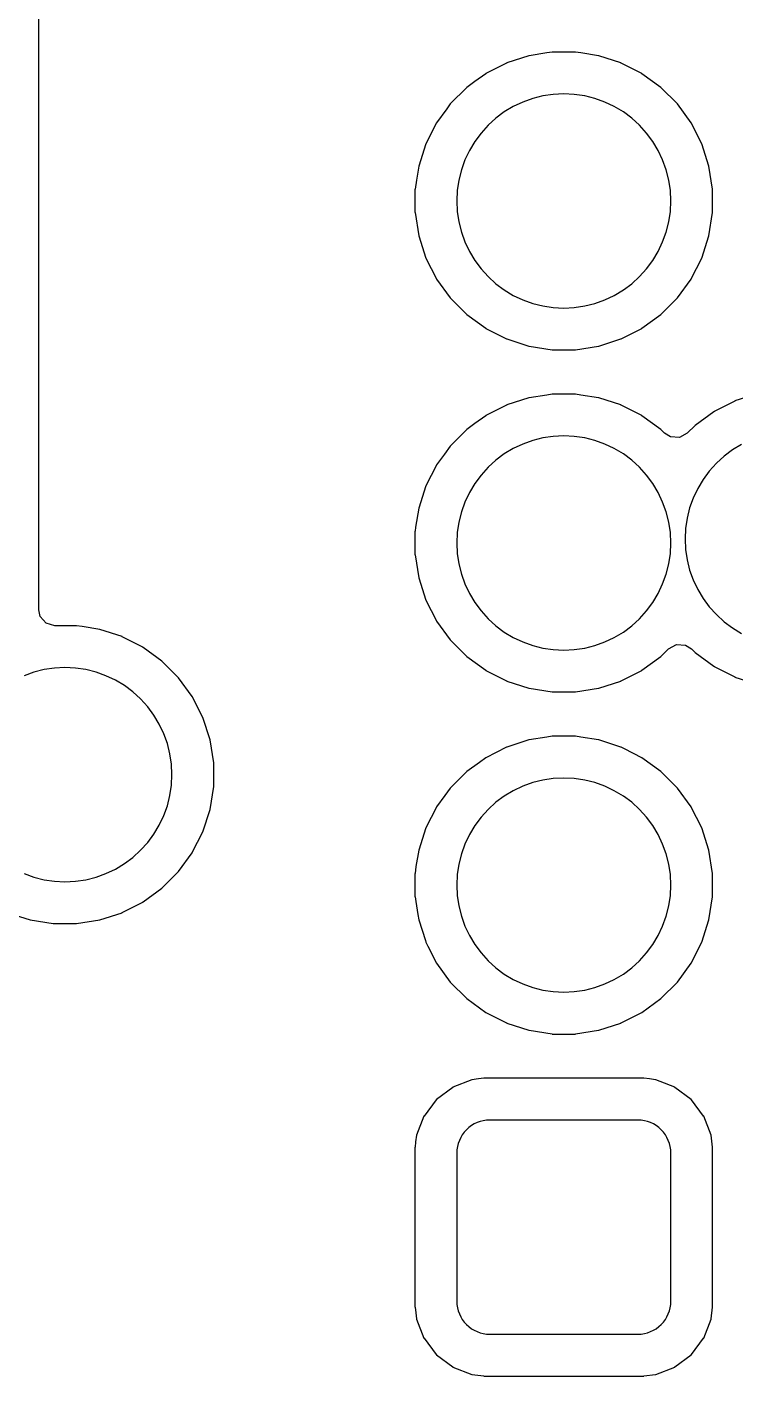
# Model space of a CAD drawing. Header units: metres. Extents: x 92.3 to 181.5, y -134.8 to -50.6.
# Drawn here: x 154.87 to 160.13, y -89.47 to -79.45 of the extents above; entities that cross this region are included whole.
import ezdxf

# ---------------------------------------------------------------- set-up
doc = ezdxf.new("R2010")
doc.units = ezdxf.units.M

msp = doc.modelspace()

# ---------------------------------------------------------------- linework, layer by layer
for points in [[(154.726, -86.025), (154.891, -86.078), (154.891, -86.078), (154.891, -86.078), (154.891, -86.078), (154.891, -86.078), (154.891, -86.078), (154.891, -86.078), (154.891, -86.078), (154.891, -86.078), (154.892, -86.078), (155.063, -86.105), (155.063, -86.105), (155.063, -86.105), (155.063, -86.106), (155.063, -86.106), (155.063, -86.106), (155.063, -86.106), (155.063, -86.106), (155.063, -86.106), (155.063, -86.106), (155.237, -86.106), (155.237, -86.106), (155.237, -86.106), (155.237, -86.106), (155.237, -86.106), (155.237, -86.106), (155.237, -86.106), (155.237, -86.105), (155.237, -86.105), (155.237, -86.105), (155.408, -86.078), (155.409, -86.078), (155.409, -86.078), (155.409, -86.078), (155.409, -86.078), (155.409, -86.078), (155.409, -86.078), (155.409, -86.078), (155.409, -86.078), (155.409, -86.078), (155.574, -86.025), (155.574, -86.025), (155.574, -86.025), (155.574, -86.025), (155.574, -86.024), (155.574, -86.024), (155.574, -86.024), (155.575, -86.024), (155.575, -86.024), (155.575, -86.024), (155.729, -85.946), (155.729, -85.946), (155.729, -85.946), (155.729, -85.946), (155.729, -85.945), (155.729, -85.945), (155.729, -85.945), (155.73, -85.945), (155.73, -85.945), (155.73, -85.945), (155.87, -85.843), (155.87, -85.843), (155.87, -85.843), (155.87, -85.843), (155.87, -85.843), (155.87, -85.843), (155.87, -85.843), (155.87, -85.843), (155.87, -85.843), (155.87, -85.843), (155.976, -85.737), (155.993, -85.72), (155.993, -85.72), (155.993, -85.72), (155.993, -85.72), (155.993, -85.72), (155.993, -85.72), (155.993, -85.72), (155.993, -85.72), (155.993, -85.72), (155.993, -85.72), (156.095, -85.58), (156.095, -85.58), (156.095, -85.58), (156.095, -85.579), (156.095, -85.579), (156.095, -85.579), (156.096, -85.579), (156.096, -85.579), (156.096, -85.579), (156.096, -85.579), (156.174, -85.425), (156.174, -85.425), (156.174, -85.425), (156.174, -85.424), (156.174, -85.424), (156.174, -85.424), (156.175, -85.424), (156.175, -85.424), (156.175, -85.424), (156.175, -85.424), (156.228, -85.259), (156.228, -85.259), (156.228, -85.259), (156.228, -85.259), (156.228, -85.259), (156.228, -85.259), (156.228, -85.259), (156.228, -85.259), (156.228, -85.259), (156.228, -85.258), (156.255, -85.087), (156.255, -85.087), (156.255, -85.087), (156.255, -85.087), (156.255, -85.087), (156.255, -85.087), (156.255, -85.087), (156.255, -85.087), (156.255, -85.087), (156.255, -85.087), (156.255, -84.913), (156.255, -84.913), (156.255, -84.913), (156.255, -84.913), (156.255, -84.913), (156.255, -84.913), (156.255, -84.913), (156.255, -84.913), (156.255, -84.913), (156.255, -84.913), (156.228, -84.742), (156.228, -84.741), (156.228, -84.741), (156.228, -84.741), (156.228, -84.741), (156.228, -84.741), (156.228, -84.741), (156.228, -84.741), (156.228, -84.741), (156.228, -84.741), (156.175, -84.576), (156.175, -84.576), (156.175, -84.576), (156.175, -84.576), (156.174, -84.576), (156.174, -84.576), (156.174, -84.576), (156.174, -84.575), (156.174, -84.575), (156.174, -84.575), (156.096, -84.421), (156.096, -84.421), (156.096, -84.421), (156.096, -84.421), (156.095, -84.421), (156.095, -84.421), (156.095, -84.421), (156.095, -84.42), (156.095, -84.42), (156.095, -84.42), (155.993, -84.28), (155.993, -84.28), (155.993, -84.28), (155.993, -84.28), (155.993, -84.28), (155.993, -84.28), (155.993, -84.28), (155.993, -84.28), (155.993, -84.28), (155.993, -84.28), (155.87, -84.157), (155.87, -84.157), (155.87, -84.157), (155.87, -84.157), (155.87, -84.157), (155.87, -84.157), (155.87, -84.157), (155.87, -84.157), (155.87, -84.157), (155.87, -84.157), (155.73, -84.055), (155.73, -84.055), (155.73, -84.055), (155.729, -84.055), (155.729, -84.055), (155.729, -84.055), (155.729, -84.054), (155.729, -84.054), (155.729, -84.054), (155.729, -84.054), (155.575, -83.976), (155.575, -83.976), (155.575, -83.976), (155.574, -83.976), (155.574, -83.976), (155.574, -83.976), (155.574, -83.975), (155.574, -83.975), (155.574, -83.975), (155.574, -83.975), (155.409, -83.922), (155.409, -83.922), (155.409, -83.922), (155.409, -83.922), (155.409, -83.922), (155.409, -83.922), (155.409, -83.922), (155.409, -83.922), (155.409, -83.922), (155.408, -83.922), (155.408, -83.922), (155.277, -83.901), (155.237, -83.895), (155.237, -83.895), (155.237, -83.895), (155.237, -83.895), (155.237, -83.895), (155.237, -83.895), (155.237, -83.895), (155.237, -83.895), (155.237, -83.895), (155.237, -83.895), (155.075, -83.895), (155.01, -83.875), (154.966, -83.825), (154.956, -83.775), (154.956, -78.316)], [(157.75, -80.653), (157.75, -80.653), (157.75, -80.653), (157.749, -80.653), (157.749, -80.653), (157.749, -80.653), (157.749, -80.653), (157.749, -80.653), (157.749, -80.653), (157.749, -80.653), (157.749, -80.827), (157.749, -80.827), (157.749, -80.827), (157.749, -80.827), (157.749, -80.827), (157.749, -80.827), (157.749, -80.827), (157.75, -80.827), (157.75, -80.827), (157.75, -80.827), (157.777, -80.998), (157.777, -80.999), (157.777, -80.999), (157.777, -80.999), (157.777, -80.999), (157.777, -80.999), (157.777, -80.999), (157.777, -80.999), (157.777, -80.999), (157.777, -80.999), (157.83, -81.164), (157.83, -81.164), (157.83, -81.164), (157.83, -81.164), (157.831, -81.164), (157.831, -81.164), (157.831, -81.164), (157.831, -81.165), (157.831, -81.165), (157.831, -81.165), (157.909, -81.319), (157.909, -81.319), (157.909, -81.319), (157.909, -81.319), (157.91, -81.319), (157.91, -81.319), (157.91, -81.319), (157.91, -81.32), (157.91, -81.32), (157.91, -81.32), (158.012, -81.46), (158.012, -81.46), (158.012, -81.46), (158.012, -81.46), (158.012, -81.46), (158.012, -81.46), (158.012, -81.46), (158.012, -81.46), (158.012, -81.46), (158.012, -81.46), (158.135, -81.583), (158.135, -81.583), (158.135, -81.583), (158.135, -81.583), (158.135, -81.583), (158.135, -81.583), (158.135, -81.583), (158.135, -81.583), (158.135, -81.583), (158.135, -81.583), (158.275, -81.685), (158.275, -81.685), (158.275, -81.685), (158.276, -81.685), (158.276, -81.685), (158.276, -81.685), (158.276, -81.686), (158.276, -81.686), (158.276, -81.686), (158.276, -81.686), (158.43, -81.764), (158.43, -81.764), (158.43, -81.764), (158.431, -81.764), (158.431, -81.764), (158.431, -81.764), (158.431, -81.765), (158.431, -81.765), (158.431, -81.765), (158.431, -81.765), (158.596, -81.818), (158.596, -81.818), (158.596, -81.818), (158.596, -81.818), (158.596, -81.818), (158.596, -81.818), (158.596, -81.818), (158.596, -81.818), (158.596, -81.818), (158.597, -81.818), (158.768, -81.845), (158.768, -81.845), (158.768, -81.845), (158.768, -81.846), (158.768, -81.846), (158.768, -81.846), (158.768, -81.846), (158.768, -81.846), (158.768, -81.846), (158.768, -81.846), (158.942, -81.846), (158.942, -81.846), (158.942, -81.846), (158.942, -81.846), (158.942, -81.846), (158.942, -81.846), (158.942, -81.846), (158.942, -81.845), (158.942, -81.845), (158.942, -81.845), (159.113, -81.818), (159.114, -81.818), (159.114, -81.818), (159.114, -81.818), (159.114, -81.818), (159.114, -81.818), (159.114, -81.818), (159.114, -81.818), (159.114, -81.818), (159.114, -81.818), (159.279, -81.765), (159.279, -81.765), (159.279, -81.765), (159.279, -81.765), (159.279, -81.764), (159.279, -81.764), (159.279, -81.764), (159.28, -81.764), (159.28, -81.764), (159.28, -81.764), (159.434, -81.686), (159.434, -81.686), (159.434, -81.686), (159.434, -81.686), (159.434, -81.685), (159.434, -81.685), (159.434, -81.685), (159.435, -81.685), (159.435, -81.685), (159.435, -81.685), (159.575, -81.583), (159.575, -81.583), (159.575, -81.583), (159.575, -81.583), (159.575, -81.583), (159.575, -81.583), (159.575, -81.583), (159.575, -81.583), (159.575, -81.583), (159.575, -81.583), (159.698, -81.46), (159.698, -81.46), (159.698, -81.46), (159.698, -81.46), (159.698, -81.46), (159.698, -81.46), (159.698, -81.46), (159.698, -81.46), (159.698, -81.46), (159.698, -81.46), (159.8, -81.32), (159.8, -81.32), (159.8, -81.32), (159.8, -81.319), (159.8, -81.319), (159.8, -81.319), (159.801, -81.319), (159.801, -81.319), (159.801, -81.319), (159.801, -81.319), (159.879, -81.165), (159.879, -81.165), (159.879, -81.165), (159.879, -81.164), (159.879, -81.164), (159.879, -81.164), (159.88, -81.164), (159.88, -81.164), (159.88, -81.164), (159.88, -81.164), (159.933, -80.999), (159.933, -80.999), (159.933, -80.999), (159.933, -80.999), (159.933, -80.999), (159.933, -80.999), (159.933, -80.999), (159.933, -80.999), (159.933, -80.999), (159.933, -80.998), (159.96, -80.827), (159.96, -80.827), (159.96, -80.827), (159.96, -80.827), (159.96, -80.827), (159.96, -80.827), (159.96, -80.827), (159.96, -80.827), (159.96, -80.827), (159.96, -80.827), (159.96, -80.653), (159.96, -80.653), (159.96, -80.653), (159.96, -80.653), (159.96, -80.653), (159.96, -80.653), (159.96, -80.653), (159.96, -80.653), (159.96, -80.653), (159.96, -80.653), (159.933, -80.482), (159.933, -80.481), (159.933, -80.481), (159.933, -80.481), (159.933, -80.481), (159.933, -80.481), (159.933, -80.481), (159.933, -80.481), (159.933, -80.481), (159.933, -80.481), (159.88, -80.316), (159.88, -80.316), (159.88, -80.316), (159.88, -80.316), (159.879, -80.316), (159.879, -80.316), (159.879, -80.316), (159.879, -80.315), (159.879, -80.315), (159.879, -80.315), (159.801, -80.161), (159.801, -80.161), (159.801, -80.161), (159.801, -80.161), (159.8, -80.161), (159.8, -80.161), (159.8, -80.161), (159.8, -80.16), (159.8, -80.16), (159.8, -80.16), (159.698, -80.02), (159.698, -80.02), (159.698, -80.02), (159.698, -80.02), (159.698, -80.02), (159.698, -80.02), (159.698, -80.02), (159.698, -80.02), (159.698, -80.02), (159.698, -80.02), (159.575, -79.897), (159.575, -79.897), (159.575, -79.897), (159.575, -79.897), (159.575, -79.897), (159.575, -79.897), (159.575, -79.897), (159.575, -79.897), (159.575, -79.897), (159.575, -79.897), (159.435, -79.795), (159.435, -79.795), (159.435, -79.795), (159.434, -79.795), (159.434, -79.795), (159.434, -79.795), (159.434, -79.794), (159.434, -79.794), (159.434, -79.794), (159.434, -79.794), (159.28, -79.716), (159.28, -79.716), (159.28, -79.716), (159.279, -79.716), (159.279, -79.716), (159.279, -79.716), (159.279, -79.715), (159.279, -79.715), (159.279, -79.715), (159.279, -79.715), (159.114, -79.662), (159.114, -79.662), (159.114, -79.662), (159.114, -79.662), (159.114, -79.662), (159.114, -79.662), (159.114, -79.662), (159.114, -79.662), (159.114, -79.662), (159.113, -79.662), (159.113, -79.662), (158.982, -79.641), (158.942, -79.635), (158.942, -79.635), (158.942, -79.635), (158.942, -79.635), (158.942, -79.635), (158.942, -79.635), (158.942, -79.635), (158.942, -79.635), (158.942, -79.635), (158.942, -79.635), (158.768, -79.635), (158.768, -79.635), (158.768, -79.635), (158.768, -79.635), (158.768, -79.635), (158.768, -79.635), (158.768, -79.635), (158.768, -79.635), (158.768, -79.635), (158.768, -79.635), (158.728, -79.641), (158.597, -79.662), (158.596, -79.662), (158.596, -79.662), (158.596, -79.662), (158.596, -79.662), (158.596, -79.662), (158.596, -79.662), (158.596, -79.662), (158.596, -79.662), (158.596, -79.662), (158.431, -79.715), (158.431, -79.715), (158.431, -79.715), (158.431, -79.715), (158.431, -79.716), (158.431, -79.716), (158.431, -79.716), (158.43, -79.716), (158.43, -79.716), (158.43, -79.716), (158.276, -79.794), (158.276, -79.794), (158.276, -79.794), (158.276, -79.794), (158.276, -79.795), (158.276, -79.795), (158.276, -79.795), (158.275, -79.795), (158.275, -79.795), (158.275, -79.795), (158.195, -79.853), (158.135, -79.897), (158.135, -79.897), (158.135, -79.897), (158.135, -79.897), (158.135, -79.897), (158.135, -79.897), (158.135, -79.897), (158.135, -79.897), (158.135, -79.897), (158.012, -80.02), (158.012, -80.02), (158.012, -80.02), (158.012, -80.02), (158.012, -80.02), (158.012, -80.02), (158.012, -80.02), (158.012, -80.02), (158.012, -80.02), (158.012, -80.02), (157.986, -80.056), (157.91, -80.16), (157.91, -80.16), (157.91, -80.16), (157.91, -80.161), (157.91, -80.161), (157.91, -80.161), (157.909, -80.161), (157.909, -80.161), (157.909, -80.161), (157.909, -80.161), (157.831, -80.315), (157.831, -80.315), (157.831, -80.315), (157.831, -80.316), (157.831, -80.316), (157.831, -80.316), (157.83, -80.316), (157.83, -80.316), (157.83, -80.316), (157.83, -80.316), (157.777, -80.481), (157.777, -80.481), (157.777, -80.481), (157.777, -80.481), (157.777, -80.481), (157.777, -80.481), (157.777, -80.481), (157.777, -80.481), (157.777, -80.481), (157.777, -80.482), (157.76, -80.585), (157.75, -80.653), (157.75, -80.653)], [(158.551, -81.474), (158.624, -81.501), (158.7, -81.52), (158.777, -81.531), (158.855, -81.535), (158.933, -81.531), (159.01, -81.52), (159.086, -81.501), (159.159, -81.474), (159.23, -81.441), (159.297, -81.401), (159.359, -81.355), (159.417, -81.302), (159.47, -81.244), (159.516, -81.182), (159.556, -81.115), (159.589, -81.044), (159.616, -80.971), (159.635, -80.895), (159.646, -80.818), (159.65, -80.74), (159.646, -80.662), (159.635, -80.585), (159.616, -80.509), (159.589, -80.436), (159.556, -80.365), (159.516, -80.298), (159.47, -80.236), (159.417, -80.178), (159.359, -80.125), (159.297, -80.079), (159.23, -80.039), (159.159, -80.006), (159.086, -79.979), (159.01, -79.96), (158.933, -79.949), (158.855, -79.945), (158.777, -79.949), (158.7, -79.96), (158.624, -79.979), (158.551, -80.006), (158.48, -80.039), (158.413, -80.079), (158.351, -80.125), (158.293, -80.178), (158.24, -80.236), (158.194, -80.298), (158.154, -80.365), (158.121, -80.436), (158.094, -80.509), (158.075, -80.585), (158.064, -80.662), (158.06, -80.74), (158.064, -80.818), (158.075, -80.895), (158.094, -80.971), (158.121, -81.044), (158.154, -81.115), (158.194, -81.182), (158.24, -81.244), (158.293, -81.302), (158.351, -81.355), (158.413, -81.401), (158.48, -81.441), (158.551, -81.474)], [(160.291, -82.172), (160.126, -82.225), (160.126, -82.225), (160.126, -82.225), (160.126, -82.225), (160.126, -82.226), (160.126, -82.226), (160.126, -82.226), (160.125, -82.226), (160.125, -82.226), (160.125, -82.226), (159.971, -82.304), (159.971, -82.304), (159.971, -82.304), (159.971, -82.304), (159.971, -82.305), (159.971, -82.305), (159.971, -82.305), (159.97, -82.305), (159.97, -82.305), (159.97, -82.305), (159.83, -82.407), (159.83, -82.407), (159.83, -82.407), (159.83, -82.407), (159.83, -82.407), (159.83, -82.407), (159.83, -82.407), (159.83, -82.407), (159.83, -82.407), (159.83, -82.407), (159.772, -82.464), (159.713, -82.497), (159.646, -82.492), (159.603, -82.465), (159.575, -82.437), (159.575, -82.437), (159.575, -82.437), (159.575, -82.437), (159.575, -82.437), (159.575, -82.437), (159.575, -82.437), (159.575, -82.437), (159.575, -82.437), (159.575, -82.437), (159.435, -82.335), (159.435, -82.335), (159.435, -82.335), (159.434, -82.335), (159.434, -82.335), (159.434, -82.335), (159.434, -82.334), (159.434, -82.334), (159.434, -82.334), (159.434, -82.334), (159.28, -82.256), (159.28, -82.256), (159.28, -82.256), (159.279, -82.256), (159.279, -82.256), (159.279, -82.256), (159.279, -82.255), (159.279, -82.255), (159.279, -82.255), (159.279, -82.255), (159.114, -82.202), (159.114, -82.202), (159.114, -82.202), (159.114, -82.202), (159.114, -82.202), (159.114, -82.202), (159.114, -82.202), (159.114, -82.202), (159.114, -82.202), (159.113, -82.202), (159.113, -82.202), (158.982, -82.181), (158.942, -82.175), (158.942, -82.175), (158.942, -82.175), (158.942, -82.175), (158.942, -82.175), (158.942, -82.175), (158.942, -82.175), (158.942, -82.175), (158.942, -82.175), (158.942, -82.175), (158.768, -82.175), (158.768, -82.175), (158.768, -82.175), (158.768, -82.175), (158.768, -82.175), (158.768, -82.175), (158.768, -82.175), (158.768, -82.175), (158.768, -82.175), (158.768, -82.175), (158.728, -82.181), (158.597, -82.202), (158.596, -82.202), (158.596, -82.202), (158.596, -82.202), (158.596, -82.202), (158.596, -82.202), (158.596, -82.202), (158.596, -82.202), (158.596, -82.202), (158.596, -82.202), (158.431, -82.255), (158.431, -82.255), (158.431, -82.255), (158.431, -82.255), (158.431, -82.256), (158.431, -82.256), (158.431, -82.256), (158.43, -82.256), (158.43, -82.256), (158.43, -82.256), (158.276, -82.334), (158.276, -82.334), (158.276, -82.334), (158.276, -82.334), (158.276, -82.335), (158.276, -82.335), (158.276, -82.335), (158.275, -82.335), (158.275, -82.335), (158.275, -82.335), (158.195, -82.393), (158.135, -82.437), (158.135, -82.437), (158.135, -82.437), (158.135, -82.437), (158.135, -82.437), (158.135, -82.437), (158.135, -82.437), (158.135, -82.437), (158.135, -82.437), (158.012, -82.56), (158.012, -82.56), (158.012, -82.56), (158.012, -82.56), (158.012, -82.56), (158.012, -82.56), (158.012, -82.56), (158.012, -82.56), (158.012, -82.56), (158.012, -82.56), (157.968, -82.62), (157.91, -82.7), (157.91, -82.7), (157.91, -82.7), (157.91, -82.701), (157.91, -82.701), (157.91, -82.701), (157.909, -82.701), (157.909, -82.701), (157.909, -82.701), (157.909, -82.701), (157.831, -82.855), (157.831, -82.855), (157.831, -82.855), (157.831, -82.856), (157.831, -82.856), (157.831, -82.856), (157.83, -82.856), (157.83, -82.856), (157.83, -82.856), (157.83, -82.856), (157.777, -83.021), (157.777, -83.021), (157.777, -83.021), (157.777, -83.021), (157.777, -83.021), (157.777, -83.021), (157.777, -83.021), (157.777, -83.021), (157.777, -83.021), (157.777, -83.022), (157.754, -83.163), (157.75, -83.193), (157.75, -83.193)], [(158.551, -84.014), (158.624, -84.041), (158.7, -84.06), (158.777, -84.071), (158.855, -84.075), (158.933, -84.071), (159.01, -84.06), (159.086, -84.041), (159.159, -84.014), (159.23, -83.981), (159.297, -83.941), (159.359, -83.895), (159.417, -83.842), (159.47, -83.784), (159.516, -83.722), (159.556, -83.655), (159.589, -83.584), (159.616, -83.511), (159.635, -83.435), (159.646, -83.358), (159.65, -83.28), (159.646, -83.202), (159.635, -83.125), (159.616, -83.049), (159.589, -82.976), (159.556, -82.905), (159.516, -82.838), (159.47, -82.776), (159.417, -82.718), (159.359, -82.665), (159.297, -82.619), (159.23, -82.579), (159.159, -82.546), (159.086, -82.519), (159.01, -82.5), (158.933, -82.489), (158.855, -82.485), (158.777, -82.489), (158.7, -82.5), (158.624, -82.519), (158.551, -82.546), (158.48, -82.579), (158.413, -82.619), (158.351, -82.665), (158.293, -82.718), (158.24, -82.776), (158.194, -82.838), (158.154, -82.905), (158.121, -82.976), (158.094, -83.049), (158.075, -83.125), (158.064, -83.202), (158.06, -83.28), (158.064, -83.358), (158.075, -83.435), (158.094, -83.511), (158.121, -83.584), (158.154, -83.655), (158.194, -83.722), (158.24, -83.784), (158.293, -83.842), (158.351, -83.895), (158.413, -83.941), (158.48, -83.981), (158.551, -84.014)], [(160.175, -82.549), (160.108, -82.589), (160.046, -82.635), (159.988, -82.688), (159.935, -82.746), (159.889, -82.808), (159.849, -82.875), (159.816, -82.946), (159.789, -83.019), (159.77, -83.095), (159.759, -83.172), (159.755, -83.25), (159.759, -83.328), (159.77, -83.405), (159.789, -83.481), (159.816, -83.554), (159.849, -83.625), (159.889, -83.692), (159.935, -83.754), (159.988, -83.812), (160.046, -83.865), (160.108, -83.911), (160.175, -83.951)], [(157.75, -83.193), (157.75, -83.193), (157.75, -83.193), (157.749, -83.193), (157.749, -83.193), (157.749, -83.193), (157.749, -83.193), (157.749, -83.193), (157.749, -83.193), (157.749, -83.193), (157.749, -83.367), (157.749, -83.367), (157.749, -83.367), (157.749, -83.367), (157.749, -83.367), (157.749, -83.367), (157.749, -83.367), (157.75, -83.367), (157.75, -83.367), (157.75, -83.367), (157.777, -83.538), (157.777, -83.539), (157.777, -83.539), (157.777, -83.539), (157.777, -83.539), (157.777, -83.539), (157.777, -83.539), (157.777, -83.539), (157.777, -83.539), (157.777, -83.539), (157.83, -83.704), (157.83, -83.704), (157.83, -83.704), (157.83, -83.704), (157.831, -83.704), (157.831, -83.704), (157.831, -83.704), (157.831, -83.705), (157.831, -83.705), (157.831, -83.705), (157.909, -83.859), (157.909, -83.859), (157.909, -83.859), (157.909, -83.859), (157.91, -83.859), (157.91, -83.859), (157.91, -83.859), (157.91, -83.86), (157.91, -83.86), (157.91, -83.86), (158.012, -84), (158.012, -84), (158.012, -84), (158.012, -84), (158.012, -84), (158.012, -84), (158.012, -84), (158.012, -84), (158.012, -84), (158.012, -84), (158.135, -84.123), (158.135, -84.123), (158.135, -84.123), (158.135, -84.123), (158.135, -84.123), (158.135, -84.123), (158.135, -84.123), (158.135, -84.123), (158.135, -84.123), (158.135, -84.123), (158.275, -84.225), (158.275, -84.225), (158.275, -84.225), (158.276, -84.225), (158.276, -84.225), (158.276, -84.225), (158.276, -84.226), (158.276, -84.226), (158.276, -84.226), (158.276, -84.226), (158.43, -84.304), (158.43, -84.304), (158.43, -84.304), (158.431, -84.304), (158.431, -84.304), (158.431, -84.304), (158.431, -84.305), (158.431, -84.305), (158.431, -84.305), (158.431, -84.305), (158.596, -84.358), (158.596, -84.358), (158.596, -84.358), (158.596, -84.358), (158.596, -84.358), (158.596, -84.358), (158.596, -84.358), (158.596, -84.358), (158.596, -84.358), (158.597, -84.358), (158.768, -84.385), (158.768, -84.385), (158.768, -84.385), (158.768, -84.386), (158.768, -84.386), (158.768, -84.386), (158.768, -84.386), (158.768, -84.386), (158.768, -84.386), (158.768, -84.386), (158.942, -84.386), (158.942, -84.386), (158.942, -84.386), (158.942, -84.386), (158.942, -84.386), (158.942, -84.386), (158.942, -84.386), (158.942, -84.385), (158.942, -84.385), (158.942, -84.385), (159.113, -84.358), (159.114, -84.358), (159.114, -84.358), (159.114, -84.358), (159.114, -84.358), (159.114, -84.358), (159.114, -84.358), (159.114, -84.358), (159.114, -84.358), (159.114, -84.358), (159.279, -84.305), (159.279, -84.305), (159.279, -84.305), (159.279, -84.305), (159.279, -84.304), (159.279, -84.304), (159.279, -84.304), (159.28, -84.304), (159.28, -84.304), (159.28, -84.304), (159.434, -84.226), (159.434, -84.226), (159.434, -84.226), (159.434, -84.226), (159.434, -84.225), (159.434, -84.225), (159.434, -84.225), (159.435, -84.225), (159.435, -84.225), (159.435, -84.225), (159.575, -84.123), (159.575, -84.123), (159.575, -84.123), (159.575, -84.123), (159.575, -84.123), (159.575, -84.123), (159.575, -84.123), (159.575, -84.123), (159.575, -84.123), (159.575, -84.123), (159.633, -84.066), (159.692, -84.033), (159.759, -84.038), (159.802, -84.065), (159.83, -84.093), (159.83, -84.093), (159.83, -84.093), (159.83, -84.093), (159.83, -84.093), (159.83, -84.093), (159.83, -84.093), (159.83, -84.093), (159.83, -84.093), (159.83, -84.093), (159.97, -84.195), (159.97, -84.195), (159.97, -84.195), (159.971, -84.195), (159.971, -84.195), (159.971, -84.195), (159.971, -84.196), (159.971, -84.196), (159.971, -84.196), (159.971, -84.196), (160.125, -84.274), (160.125, -84.274), (160.125, -84.274), (160.126, -84.274), (160.126, -84.274), (160.126, -84.274), (160.126, -84.275), (160.126, -84.275), (160.126, -84.275), (160.126, -84.275), (160.291, -84.328)], [(154.846, -85.734), (154.919, -85.761), (154.995, -85.78), (155.072, -85.791), (155.15, -85.795), (155.228, -85.791), (155.305, -85.78), (155.381, -85.761), (155.454, -85.734), (155.525, -85.701), (155.592, -85.661), (155.654, -85.615), (155.712, -85.562), (155.765, -85.504), (155.811, -85.442), (155.851, -85.375), (155.884, -85.304), (155.911, -85.231), (155.93, -85.155), (155.941, -85.078), (155.945, -85), (155.941, -84.922), (155.93, -84.845), (155.911, -84.769), (155.884, -84.696), (155.851, -84.625), (155.811, -84.558), (155.765, -84.496), (155.712, -84.438), (155.654, -84.385), (155.592, -84.339), (155.525, -84.299), (155.454, -84.266), (155.381, -84.239), (155.305, -84.22), (155.228, -84.209), (155.15, -84.205), (155.072, -84.209), (154.995, -84.22), (154.919, -84.239), (154.846, -84.266)], [(157.75, -85.733), (157.75, -85.733), (157.75, -85.733), (157.749, -85.733), (157.749, -85.733), (157.749, -85.733), (157.749, -85.733), (157.749, -85.733), (157.749, -85.733), (157.749, -85.733), (157.749, -85.907), (157.749, -85.907), (157.749, -85.907), (157.749, -85.907), (157.749, -85.907), (157.749, -85.907), (157.749, -85.907), (157.75, -85.907), (157.75, -85.907), (157.75, -85.907), (157.755, -85.942), (157.77, -86.038), (157.777, -86.078), (157.777, -86.079), (157.777, -86.079), (157.777, -86.079), (157.777, -86.079), (157.777, -86.079), (157.777, -86.079), (157.777, -86.079), (157.777, -86.079), (157.777, -86.079), (157.827, -86.232), (157.83, -86.244), (157.83, -86.244), (157.83, -86.244), (157.83, -86.244), (157.831, -86.244), (157.831, -86.244), (157.831, -86.244), (157.831, -86.245), (157.831, -86.245), (157.831, -86.245), (157.845, -86.273), (157.909, -86.399), (157.909, -86.399), (157.909, -86.399), (157.909, -86.399), (157.91, -86.399), (157.91, -86.399), (157.91, -86.399), (157.91, -86.4), (157.91, -86.4), (157.91, -86.4), (158.012, -86.54), (158.012, -86.54), (158.012, -86.54), (158.012, -86.54), (158.012, -86.54), (158.012, -86.54), (158.012, -86.54), (158.012, -86.54), (158.012, -86.54), (158.012, -86.54), (158.135, -86.663), (158.135, -86.663), (158.135, -86.663), (158.135, -86.663), (158.135, -86.663), (158.135, -86.663), (158.135, -86.663), (158.135, -86.663), (158.135, -86.663), (158.135, -86.663), (158.275, -86.765), (158.275, -86.765), (158.275, -86.765), (158.276, -86.765), (158.276, -86.765), (158.276, -86.765), (158.276, -86.766), (158.276, -86.766), (158.276, -86.766), (158.276, -86.766), (158.43, -86.844), (158.43, -86.844), (158.43, -86.844), (158.431, -86.844), (158.431, -86.844), (158.431, -86.844), (158.431, -86.845), (158.431, -86.845), (158.431, -86.845), (158.431, -86.845), (158.596, -86.898), (158.596, -86.898), (158.596, -86.898), (158.596, -86.898), (158.596, -86.898), (158.596, -86.898), (158.596, -86.898), (158.596, -86.898), (158.596, -86.898), (158.597, -86.898), (158.768, -86.925), (158.768, -86.925), (158.768, -86.925), (158.768, -86.926), (158.768, -86.926), (158.768, -86.926), (158.768, -86.926), (158.768, -86.926), (158.768, -86.926), (158.768, -86.926), (158.942, -86.926), (158.942, -86.926), (158.942, -86.926), (158.942, -86.926), (158.942, -86.926), (158.942, -86.926), (158.942, -86.926), (158.942, -86.925), (158.942, -86.925), (158.942, -86.925), (159.113, -86.898), (159.114, -86.898), (159.114, -86.898), (159.114, -86.898), (159.114, -86.898), (159.114, -86.898), (159.114, -86.898), (159.114, -86.898), (159.114, -86.898), (159.114, -86.898), (159.279, -86.845), (159.279, -86.845), (159.279, -86.845), (159.279, -86.845), (159.279, -86.844), (159.279, -86.844), (159.279, -86.844), (159.28, -86.844), (159.28, -86.844), (159.28, -86.844), (159.434, -86.766), (159.434, -86.766), (159.434, -86.766), (159.434, -86.766), (159.434, -86.765), (159.434, -86.765), (159.434, -86.765), (159.435, -86.765), (159.435, -86.765), (159.435, -86.765), (159.575, -86.663), (159.575, -86.663), (159.575, -86.663), (159.575, -86.663), (159.575, -86.663), (159.575, -86.663), (159.575, -86.663), (159.575, -86.663), (159.575, -86.663), (159.575, -86.663), (159.698, -86.54), (159.698, -86.54), (159.698, -86.54), (159.698, -86.54), (159.698, -86.54), (159.698, -86.54), (159.698, -86.54), (159.698, -86.54), (159.698, -86.54), (159.698, -86.54), (159.8, -86.4), (159.8, -86.4), (159.8, -86.4), (159.8, -86.399), (159.8, -86.399), (159.8, -86.399), (159.801, -86.399), (159.801, -86.399), (159.801, -86.399), (159.801, -86.399), (159.879, -86.245), (159.879, -86.245), (159.879, -86.245), (159.879, -86.244), (159.879, -86.244), (159.879, -86.244), (159.88, -86.244), (159.88, -86.244), (159.88, -86.244), (159.88, -86.244), (159.933, -86.079), (159.933, -86.079), (159.933, -86.079), (159.933, -86.079), (159.933, -86.079), (159.933, -86.079), (159.933, -86.079), (159.933, -86.079), (159.933, -86.079), (159.933, -86.078), (159.96, -85.907), (159.96, -85.907), (159.96, -85.907), (159.96, -85.907), (159.96, -85.907), (159.96, -85.907), (159.96, -85.907), (159.96, -85.907), (159.96, -85.907), (159.96, -85.907), (159.96, -85.733), (159.96, -85.733), (159.96, -85.733), (159.96, -85.733), (159.96, -85.733), (159.96, -85.733), (159.96, -85.733), (159.96, -85.733), (159.96, -85.733), (159.96, -85.733), (159.933, -85.562), (159.933, -85.561), (159.933, -85.561), (159.933, -85.561), (159.933, -85.561), (159.933, -85.561), (159.933, -85.561), (159.933, -85.561), (159.933, -85.561), (159.933, -85.561), (159.88, -85.396), (159.88, -85.396), (159.88, -85.396), (159.88, -85.396), (159.879, -85.396), (159.879, -85.396), (159.879, -85.396), (159.879, -85.395), (159.879, -85.395), (159.879, -85.395), (159.801, -85.241), (159.801, -85.241), (159.801, -85.241), (159.801, -85.241), (159.8, -85.241), (159.8, -85.241), (159.8, -85.241), (159.8, -85.24), (159.8, -85.24), (159.8, -85.24), (159.698, -85.1), (159.698, -85.1), (159.698, -85.1), (159.698, -85.1), (159.698, -85.1), (159.698, -85.1), (159.698, -85.1), (159.698, -85.1), (159.698, -85.1), (159.698, -85.1), (159.575, -84.977), (159.575, -84.977), (159.575, -84.977), (159.575, -84.977), (159.575, -84.977), (159.575, -84.977), (159.575, -84.977), (159.575, -84.977), (159.575, -84.977), (159.575, -84.977), (159.435, -84.875), (159.435, -84.875), (159.435, -84.875), (159.434, -84.875), (159.434, -84.875), (159.434, -84.875), (159.434, -84.874), (159.434, -84.874), (159.434, -84.874), (159.434, -84.874), (159.306, -84.809), (159.28, -84.796), (159.28, -84.796), (159.28, -84.796), (159.279, -84.796), (159.279, -84.796), (159.279, -84.796), (159.279, -84.795), (159.279, -84.795), (159.279, -84.795), (159.279, -84.795), (159.114, -84.742), (159.114, -84.742), (159.114, -84.742), (159.114, -84.742), (159.114, -84.742), (159.114, -84.742), (159.114, -84.742), (159.114, -84.742), (159.114, -84.742), (159.113, -84.742), (159.113, -84.742), (158.982, -84.721), (158.942, -84.715), (158.942, -84.715), (158.942, -84.715), (158.942, -84.715), (158.942, -84.715), (158.942, -84.715), (158.942, -84.715), (158.942, -84.715), (158.942, -84.715), (158.942, -84.715), (158.768, -84.715), (158.768, -84.715), (158.768, -84.715), (158.768, -84.715), (158.768, -84.715), (158.768, -84.715), (158.768, -84.715), (158.768, -84.715), (158.768, -84.715), (158.768, -84.715), (158.728, -84.721), (158.597, -84.742), (158.596, -84.742), (158.596, -84.742), (158.596, -84.742), (158.596, -84.742), (158.596, -84.742), (158.596, -84.742), (158.596, -84.742), (158.596, -84.742), (158.596, -84.742), (158.431, -84.795), (158.431, -84.795), (158.431, -84.795), (158.431, -84.795), (158.431, -84.796), (158.431, -84.796), (158.431, -84.796), (158.43, -84.796), (158.43, -84.796), (158.43, -84.796), (158.276, -84.874), (158.276, -84.874), (158.276, -84.874), (158.276, -84.874), (158.276, -84.875), (158.276, -84.875), (158.276, -84.875), (158.275, -84.875), (158.275, -84.875), (158.275, -84.875), (158.228, -84.909), (158.135, -84.977), (158.135, -84.977), (158.135, -84.977), (158.135, -84.977), (158.135, -84.977), (158.135, -84.977), (158.135, -84.977), (158.135, -84.977), (158.135, -84.977), (158.012, -85.1), (158.012, -85.1), (158.012, -85.1), (158.012, -85.1), (158.012, -85.1), (158.012, -85.1), (158.012, -85.1), (158.012, -85.1), (158.012, -85.1), (158.012, -85.1), (157.972, -85.155), (157.91, -85.24), (157.91, -85.24), (157.91, -85.24), (157.91, -85.241), (157.91, -85.241), (157.91, -85.241), (157.909, -85.241), (157.909, -85.241), (157.909, -85.241), (157.909, -85.241), (157.831, -85.395), (157.831, -85.395), (157.831, -85.395), (157.831, -85.396), (157.831, -85.396), (157.831, -85.396), (157.83, -85.396), (157.83, -85.396), (157.83, -85.396), (157.83, -85.396), (157.777, -85.561), (157.777, -85.561), (157.777, -85.561), (157.777, -85.561), (157.777, -85.561), (157.777, -85.561), (157.777, -85.561), (157.777, -85.561), (157.777, -85.561), (157.777, -85.562), (157.757, -85.683), (157.75, -85.733), (157.75, -85.733)], [(158.551, -86.554), (158.624, -86.581), (158.7, -86.6), (158.777, -86.611), (158.855, -86.615), (158.933, -86.611), (159.01, -86.6), (159.086, -86.581), (159.159, -86.554), (159.23, -86.521), (159.297, -86.481), (159.359, -86.435), (159.417, -86.382), (159.47, -86.324), (159.516, -86.262), (159.556, -86.195), (159.589, -86.124), (159.616, -86.051), (159.635, -85.975), (159.646, -85.898), (159.65, -85.82), (159.646, -85.742), (159.635, -85.665), (159.616, -85.589), (159.589, -85.516), (159.556, -85.445), (159.516, -85.378), (159.47, -85.316), (159.417, -85.258), (159.359, -85.205), (159.297, -85.159), (159.23, -85.119), (159.159, -85.086), (159.086, -85.059), (159.01, -85.04), (158.933, -85.029), (158.855, -85.025), (158.777, -85.029), (158.7, -85.04), (158.624, -85.059), (158.551, -85.086), (158.48, -85.119), (158.413, -85.159), (158.351, -85.205), (158.293, -85.258), (158.24, -85.316), (158.194, -85.378), (158.154, -85.445), (158.121, -85.516), (158.094, -85.589), (158.075, -85.665), (158.064, -85.742), (158.06, -85.82), (158.064, -85.898), (158.075, -85.975), (158.094, -86.051), (158.121, -86.124), (158.154, -86.195), (158.194, -86.262), (158.24, -86.324), (158.293, -86.382), (158.351, -86.435), (158.413, -86.481), (158.48, -86.521), (158.551, -86.554)], [(157.749, -87.766), (157.749, -87.766), (157.749, -87.767), (157.749, -87.767), (157.749, -87.767), (157.749, -87.767), (157.749, -88.953), (157.749, -88.953), (157.749, -88.953), (157.749, -88.953), (157.749, -88.954), (157.749, -88.954), (157.75, -88.954), (157.755, -88.996), (157.76, -89.042), (157.76, -89.042), (157.76, -89.042), (157.76, -89.042), (157.76, -89.043), (157.76, -89.043), (157.76, -89.043), (157.76, -89.043), (157.76, -89.043), (157.76, -89.043), (157.76, -89.043), (157.76, -89.043), (157.76, -89.043), (157.76, -89.043), (157.76, -89.043), (157.816, -89.184), (157.816, -89.184), (157.816, -89.184), (157.816, -89.184), (157.816, -89.185), (157.816, -89.185), (157.816, -89.185), (157.816, -89.185), (157.816, -89.185), (157.816, -89.185), (157.816, -89.185), (157.816, -89.185), (157.817, -89.185), (157.817, -89.185), (157.817, -89.185), (157.908, -89.306), (157.908, -89.306), (157.908, -89.306), (157.908, -89.306), (157.908, -89.306), (157.908, -89.306), (157.908, -89.306), (157.909, -89.306), (157.909, -89.307), (157.909, -89.307), (157.909, -89.307), (157.909, -89.307), (157.909, -89.307), (157.909, -89.307), (157.909, -89.307), (158.03, -89.398), (158.03, -89.398), (158.03, -89.398), (158.03, -89.399), (158.03, -89.399), (158.03, -89.399), (158.03, -89.399), (158.03, -89.399), (158.03, -89.399), (158.03, -89.399), (158.03, -89.399), (158.031, -89.399), (158.031, -89.399), (158.031, -89.399), (158.031, -89.399), (158.031, -89.399), (158.172, -89.455), (158.172, -89.455), (158.172, -89.455), (158.172, -89.455), (158.172, -89.455), (158.172, -89.455), (158.172, -89.455), (158.172, -89.455), (158.172, -89.455), (158.172, -89.455), (158.172, -89.455), (158.173, -89.455), (158.173, -89.455), (158.173, -89.455), (158.173, -89.455), (158.261, -89.465), (158.261, -89.465), (158.261, -89.465), (158.262, -89.466), (158.262, -89.466), (158.262, -89.466), (158.262, -89.466), (159.448, -89.466), (159.448, -89.466), (159.448, -89.466), (159.448, -89.466), (159.449, -89.465), (159.449, -89.465), (159.449, -89.465), (159.537, -89.455), (159.537, -89.455), (159.537, -89.455), (159.537, -89.455), (159.538, -89.455), (159.538, -89.455), (159.538, -89.455), (159.538, -89.455), (159.538, -89.455), (159.538, -89.455), (159.538, -89.455), (159.538, -89.455), (159.538, -89.455), (159.538, -89.455), (159.538, -89.455), (159.679, -89.399), (159.679, -89.399), (159.679, -89.399), (159.679, -89.399), (159.68, -89.399), (159.68, -89.399), (159.68, -89.399), (159.68, -89.399), (159.68, -89.399), (159.68, -89.399), (159.68, -89.399), (159.68, -89.399), (159.68, -89.398), (159.68, -89.398), (159.68, -89.398), (159.801, -89.307), (159.801, -89.307), (159.801, -89.307), (159.801, -89.307), (159.801, -89.307), (159.801, -89.307), (159.801, -89.307), (159.801, -89.306), (159.802, -89.306), (159.802, -89.306), (159.802, -89.306), (159.802, -89.306), (159.802, -89.306), (159.802, -89.306), (159.802, -89.306), (159.893, -89.185), (159.893, -89.185), (159.893, -89.185), (159.894, -89.185), (159.894, -89.185), (159.894, -89.185), (159.894, -89.185), (159.894, -89.185), (159.894, -89.185), (159.894, -89.185), (159.894, -89.185), (159.894, -89.184), (159.894, -89.184), (159.894, -89.184), (159.894, -89.184), (159.95, -89.043), (159.95, -89.043), (159.95, -89.043), (159.95, -89.043), (159.95, -89.043), (159.95, -89.043), (159.95, -89.043), (159.95, -89.043), (159.95, -89.043), (159.95, -89.043), (159.95, -89.043), (159.95, -89.042), (159.95, -89.042), (159.95, -89.042), (159.95, -89.042), (159.96, -88.954), (159.96, -88.954), (159.96, -88.954), (159.96, -88.953), (159.96, -88.953), (159.96, -88.953), (159.96, -88.953), (159.96, -87.767), (159.96, -87.767), (159.96, -87.767), (159.96, -87.767), (159.96, -87.766), (159.96, -87.766), (159.96, -87.766), (159.95, -87.678), (159.95, -87.678), (159.95, -87.678), (159.95, -87.678), (159.95, -87.677), (159.95, -87.677), (159.95, -87.677), (159.95, -87.677), (159.95, -87.677), (159.95, -87.677), (159.95, -87.677), (159.95, -87.677), (159.95, -87.677), (159.95, -87.677), (159.95, -87.677), (159.894, -87.536), (159.894, -87.536), (159.894, -87.536), (159.894, -87.536), (159.894, -87.536), (159.894, -87.535), (159.894, -87.535), (159.894, -87.535), (159.894, -87.535), (159.894, -87.535), (159.894, -87.535), (159.894, -87.535), (159.894, -87.535), (159.893, -87.535), (159.893, -87.535), (159.893, -87.535), (159.802, -87.414), (159.802, -87.414), (159.802, -87.414), (159.802, -87.414), (159.802, -87.414), (159.802, -87.414), (159.802, -87.414), (159.801, -87.414), (159.801, -87.413), (159.801, -87.413), (159.801, -87.413), (159.801, -87.413), (159.801, -87.413), (159.801, -87.413), (159.801, -87.413), (159.68, -87.322), (159.68, -87.322), (159.68, -87.322), (159.68, -87.321), (159.68, -87.321), (159.68, -87.321), (159.68, -87.321), (159.68, -87.321), (159.68, -87.321), (159.68, -87.321), (159.68, -87.321), (159.679, -87.321), (159.679, -87.321), (159.679, -87.321), (159.679, -87.321), (159.571, -87.278), (159.538, -87.265), (159.538, -87.265), (159.538, -87.265), (159.538, -87.265), (159.538, -87.265), (159.538, -87.265), (159.538, -87.265), (159.538, -87.265), (159.538, -87.265), (159.538, -87.265), (159.537, -87.265), (159.537, -87.265), (159.537, -87.265), (159.537, -87.265), (159.492, -87.26), (159.449, -87.255), (159.449, -87.255), (159.449, -87.255), (159.448, -87.255), (159.448, -87.255), (159.448, -87.255), (159.448, -87.255), (158.262, -87.255), (158.262, -87.255), (158.262, -87.255), (158.262, -87.255), (158.261, -87.255), (158.261, -87.255), (158.261, -87.255), (158.222, -87.259), (158.173, -87.265), (158.173, -87.265), (158.173, -87.265), (158.173, -87.265), (158.172, -87.265), (158.172, -87.265), (158.172, -87.265), (158.172, -87.265), (158.172, -87.265), (158.172, -87.265), (158.172, -87.265), (158.172, -87.265), (158.172, -87.265), (158.172, -87.265), (158.172, -87.265), (158.031, -87.321), (158.031, -87.321), (158.031, -87.321), (158.031, -87.321), (158.03, -87.321), (158.03, -87.321), (158.03, -87.321), (158.03, -87.321), (158.03, -87.321), (158.03, -87.321), (158.03, -87.321), (158.03, -87.321), (158.03, -87.322), (158.03, -87.322), (158.03, -87.322), (157.909, -87.413), (157.909, -87.413), (157.909, -87.413), (157.909, -87.413), (157.909, -87.413), (157.909, -87.413), (157.909, -87.413), (157.909, -87.414), (157.908, -87.414), (157.908, -87.414), (157.908, -87.414), (157.908, -87.414), (157.908, -87.414), (157.908, -87.414), (157.908, -87.414), (157.817, -87.535), (157.817, -87.535), (157.817, -87.535), (157.816, -87.535), (157.816, -87.535), (157.816, -87.535), (157.816, -87.535), (157.816, -87.535), (157.816, -87.535), (157.816, -87.535), (157.816, -87.535), (157.816, -87.536), (157.816, -87.536), (157.816, -87.536), (157.816, -87.536), (157.76, -87.677), (157.76, -87.677), (157.76, -87.677), (157.76, -87.677), (157.76, -87.677), (157.76, -87.677), (157.76, -87.677), (157.76, -87.677), (157.76, -87.677), (157.76, -87.677), (157.76, -87.677), (157.76, -87.678), (157.76, -87.678), (157.76, -87.678), (157.76, -87.678), (157.754, -87.727), (157.75, -87.766), (157.749, -87.766)], [(158.211, -89.136), (158.234, -89.144), (158.257, -89.15), (158.281, -89.154), (158.305, -89.155), (159.405, -89.155), (159.429, -89.154), (159.453, -89.15), (159.476, -89.144), (159.499, -89.136), (159.52, -89.126), (159.541, -89.114), (159.56, -89.099), (159.578, -89.083), (159.594, -89.065), (159.609, -89.046), (159.621, -89.025), (159.631, -89.004), (159.639, -88.981), (159.645, -88.958), (159.649, -88.934), (159.65, -88.91), (159.65, -87.81), (159.649, -87.786), (159.645, -87.762), (159.639, -87.739), (159.631, -87.716), (159.621, -87.695), (159.609, -87.674), (159.594, -87.655), (159.578, -87.637), (159.56, -87.621), (159.541, -87.606), (159.52, -87.594), (159.499, -87.584), (159.476, -87.576), (159.453, -87.57), (159.429, -87.566), (159.405, -87.565), (158.305, -87.565), (158.281, -87.566), (158.257, -87.57), (158.234, -87.576), (158.211, -87.584), (158.19, -87.594), (158.169, -87.606), (158.15, -87.621), (158.132, -87.637), (158.116, -87.655), (158.101, -87.674), (158.089, -87.695), (158.079, -87.716), (158.071, -87.739), (158.065, -87.762), (158.061, -87.786), (158.06, -87.81), (158.06, -88.91), (158.061, -88.934), (158.065, -88.958), (158.071, -88.981), (158.079, -89.004), (158.089, -89.025), (158.101, -89.046), (158.116, -89.065), (158.132, -89.083), (158.15, -89.099), (158.169, -89.114), (158.19, -89.126), (158.211, -89.136)]]:
    msp.add_lwpolyline(points)

doc.saveas('drawing.dxf')
